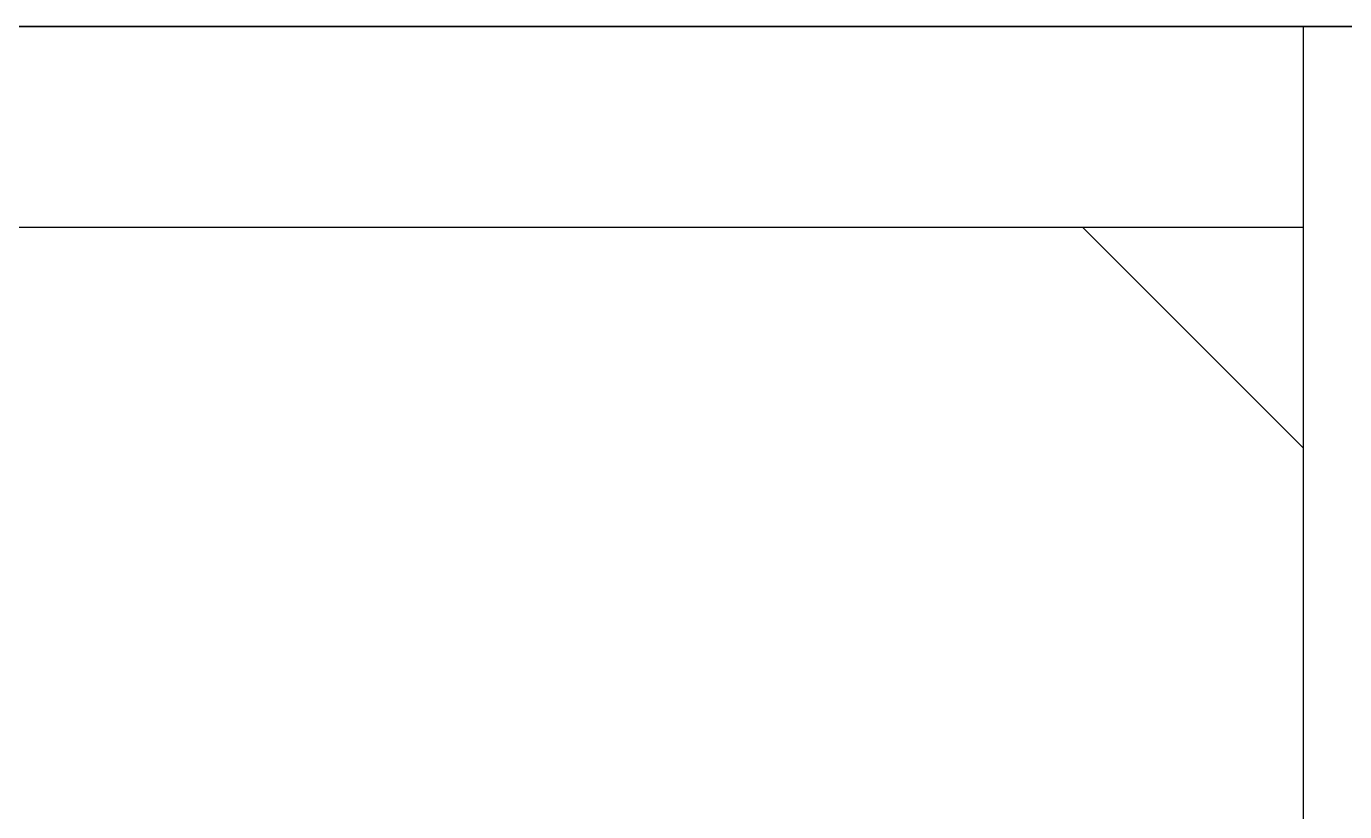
# Model space of a CAD drawing. Header units: millimetres. Extents: x 0 to 420, y 0 to 297.
# Drawn here: x 83.617 to 84.437, y 214.601 to 215.089 of the extents above; entities that cross this region are included whole.
import ezdxf

# ---------------------------------------------------------------- set-up
doc = ezdxf.new("R2010")
doc.units = ezdxf.units.MM
doc.header["$LTSCALE"] = 23.1
doc.layers.get('0').update_dxf_attribs({"linetype": 'CONTINUOUS'})
doc.layers.add('ALL_AXIS', color=7, linetype='CONTINUOUS')
doc.layers.add('ALL_CHAMFER', color=7, linetype='CONTINUOUS')

msp = doc.modelspace()

# ---------------------------------------------------------------- linework, layer by layer
at = {"color": 7, "linetype": 'CONTINUOUS'}
for p, q in [((84.4110861, 213.3391115), (84.4110861, 215.0891115)), ((84.4110861, 214.9641115), (76.1879149, 214.9641115))]:
    msp.add_line(p, q, dxfattribs=at)
at = {"color": 2, "linetype": 'CONTINUOUS'}
for p, q in [((86.9110861, 215.0891115), (84.4110861, 215.0891115)), ((84.4110861, 214.8269166), (84.2738913, 214.9641115))]:
    msp.add_line(p, q, dxfattribs=at)
at = {"layer": 'ALL_AXIS', "color": 7, "linetype": 'CONTINUOUS'}
msp.add_line((90.4110861, 215.0891115), (78.4110861, 215.0891115), dxfattribs=at)
at = {"layer": 'ALL_CHAMFER', "color": 7, "linetype": 'CONTINUOUS'}
msp.add_line((78.4110861, 215.0891115), (90.4110861, 215.0891115), dxfattribs=at)

doc.saveas('drawing.dxf')
